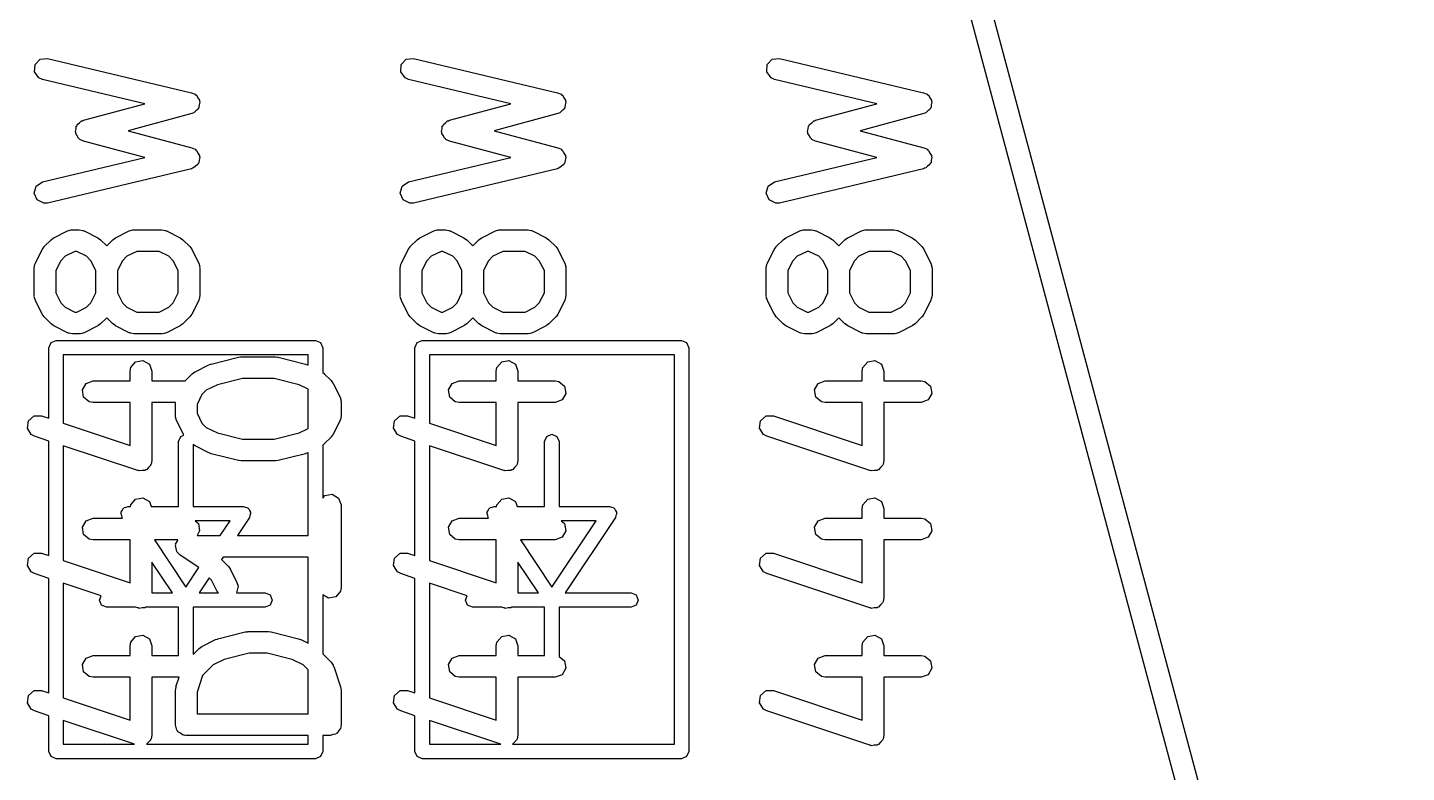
# Model space of a CAD drawing. Extents: x 43 to 269, y -130 to -26.
# Drawn here: x 163.75 to 173.32, y -75.33 to -70.17 of the extents above; entities that cross this region are included whole.
import ezdxf

# ---------------------------------------------------------------- set-up
doc = ezdxf.new("R2010")
doc.units = 0
doc.layers.add('BLACK', color=7, linetype='CONTINUOUS')

msp = doc.modelspace()

# ---------------------------------------------------------------- linework, layer by layer
at = {"layer": 'BLACK', "linetype": 'CONTINUOUS'}
for p, q in [((173.191, -80.9031), (169.308, -66.4142)), ((169.473, -66.4479), (173.316, -80.7919)), ((163.8, -70.4229), (163.835, -70.3856)), ((163.835, -70.3856), (163.886, -70.3797)), ((163.886, -70.3797), (164.886, -70.6178)), ((166.34, -70.4229), (166.375, -70.3856)), ((166.375, -70.3856), (166.426, -70.3797)), ((166.426, -70.3797), (167.426, -70.6178)), ((168.88, -70.4229), (168.915, -70.3856)), ((168.915, -70.3856), (168.966, -70.3797)), ((168.966, -70.3797), (169.966, -70.6178)), ((163.797, -70.4741), (163.8, -70.4229)), ((163.827, -70.5153), (163.797, -70.4741)), ((163.851, -70.5256), (163.827, -70.5153)), ((166.337, -70.4741), (166.34, -70.4229)), ((166.367, -70.5153), (166.337, -70.4741)), ((166.391, -70.5256), (166.367, -70.5153)), ((168.877, -70.4741), (168.88, -70.4229)), ((168.907, -70.5153), (168.877, -70.4741)), ((168.931, -70.5256), (168.907, -70.5153)), ((164.562, -70.6949), (163.851, -70.5256)), ((167.102, -70.6949), (166.391, -70.5256)), ((169.642, -70.6949), (168.931, -70.5256)), ((164.135, -70.8088), (164.562, -70.6949)), ((164.886, -70.6178), (164.91, -70.6281)), ((164.91, -70.6281), (164.915, -70.6345)), ((164.915, -70.6345), (164.922, -70.6378)), ((164.922, -70.6378), (164.929, -70.6545)), ((164.929, -70.6545), (164.94, -70.6693)), ((164.939, -70.7021), (164.937, -70.7205)), ((164.943, -70.6843), (164.939, -70.7021)), ((164.94, -70.6693), (164.94, -70.6772)), ((164.94, -70.6772), (164.943, -70.6843)), ((166.675, -70.8088), (167.102, -70.6949)), ((167.426, -70.6178), (167.45, -70.6281)), ((167.45, -70.6281), (167.455, -70.6345)), ((167.455, -70.6345), (167.462, -70.6378)), ((167.462, -70.6378), (167.469, -70.6545)), ((167.469, -70.6545), (167.48, -70.6693)), ((167.479, -70.7021), (167.477, -70.7205)), ((167.483, -70.6843), (167.479, -70.7021)), ((167.48, -70.6693), (167.48, -70.6772)), ((167.48, -70.6772), (167.483, -70.6843)), ((169.215, -70.8088), (169.642, -70.6949)), ((169.966, -70.6178), (169.99, -70.6281)), ((169.99, -70.6281), (169.995, -70.6345)), ((169.995, -70.6345), (170.002, -70.6378)), ((170.002, -70.6378), (170.009, -70.6545)), ((170.009, -70.6545), (170.02, -70.6693)), ((170.019, -70.7021), (170.017, -70.7205)), ((170.023, -70.6843), (170.019, -70.7021)), ((170.02, -70.6693), (170.02, -70.6772)), ((170.02, -70.6772), (170.023, -70.6843)), ((164.888, -70.7632), (164.445, -70.8812)), ((164.894, -70.7587), (164.888, -70.7632)), ((164.902, -70.7578), (164.894, -70.7587)), ((164.915, -70.7444), (164.902, -70.7578)), ((164.93, -70.7339), (164.915, -70.7444)), ((164.932, -70.7263), (164.93, -70.7339)), ((164.937, -70.7205), (164.932, -70.7263)), ((167.428, -70.7632), (166.985, -70.8812)), ((167.434, -70.7587), (167.428, -70.7632)), ((167.442, -70.7578), (167.434, -70.7587)), ((167.455, -70.7444), (167.442, -70.7578)), ((167.47, -70.7339), (167.455, -70.7444)), ((167.472, -70.7263), (167.47, -70.7339)), ((167.477, -70.7205), (167.472, -70.7263)), ((169.968, -70.7632), (169.525, -70.8812)), ((169.974, -70.7587), (169.968, -70.7632)), ((169.982, -70.7578), (169.974, -70.7587)), ((169.995, -70.7444), (169.982, -70.7578)), ((170.01, -70.7339), (169.995, -70.7444)), ((170.012, -70.7263), (170.01, -70.7339)), ((170.017, -70.7205), (170.012, -70.7263)), ((164.08, -70.8877), (164.085, -70.8689)), ((164.083, -70.8939), (164.08, -70.8877)), ((164.082, -70.9007), (164.083, -70.8939)), ((164.085, -70.8689), (164.086, -70.8496)), ((164.086, -70.8496), (164.091, -70.8448)), ((164.091, -70.8448), (164.093, -70.8381)), ((164.093, -70.8381), (164.109, -70.827)), ((164.109, -70.827), (164.123, -70.8133)), ((164.123, -70.8133), (164.129, -70.8127)), ((164.129, -70.8127), (164.135, -70.8088)), ((164.445, -70.8812), (164.888, -70.9992)), ((166.62, -70.8877), (166.625, -70.8689)), ((166.623, -70.8939), (166.62, -70.8877)), ((166.622, -70.9007), (166.623, -70.8939)), ((166.625, -70.8689), (166.626, -70.8496)), ((166.626, -70.8496), (166.631, -70.8448)), ((166.631, -70.8448), (166.633, -70.8381)), ((166.633, -70.8381), (166.649, -70.827)), ((166.649, -70.827), (166.663, -70.8133)), ((166.663, -70.8133), (166.669, -70.8127)), ((166.669, -70.8127), (166.675, -70.8088)), ((166.985, -70.8812), (167.428, -70.9992)), ((169.16, -70.8877), (169.165, -70.8689)), ((169.163, -70.8939), (169.16, -70.8877)), ((169.162, -70.9007), (169.163, -70.8939)), ((169.165, -70.8689), (169.166, -70.8496)), ((169.166, -70.8496), (169.171, -70.8448)), ((169.171, -70.8448), (169.173, -70.8381)), ((169.173, -70.8381), (169.189, -70.827)), ((169.189, -70.827), (169.203, -70.8133)), ((169.203, -70.8133), (169.209, -70.8127)), ((169.209, -70.8127), (169.215, -70.8088)), ((169.525, -70.8812), (169.968, -70.9992)), ((164.093, -70.9166), (164.082, -70.9007)), ((164.101, -70.9342), (164.093, -70.9166)), ((164.107, -70.9371), (164.101, -70.9342)), ((164.111, -70.9427), (164.107, -70.9371)), ((164.135, -70.9537), (164.111, -70.9427)), ((164.562, -71.0676), (164.135, -70.9537)), ((166.633, -70.9166), (166.622, -70.9007)), ((166.641, -70.9342), (166.633, -70.9166)), ((166.647, -70.9371), (166.641, -70.9342)), ((166.651, -70.9427), (166.647, -70.9371)), ((166.675, -70.9537), (166.651, -70.9427)), ((167.102, -71.0676), (166.675, -70.9537)), ((169.173, -70.9166), (169.162, -70.9007)), ((169.181, -70.9342), (169.173, -70.9166)), ((169.187, -70.9371), (169.181, -70.9342)), ((169.191, -70.9427), (169.187, -70.9371)), ((169.215, -70.9537), (169.191, -70.9427)), ((169.642, -71.0676), (169.215, -70.9537)), ((163.851, -71.2368), (164.562, -71.0676)), ((164.888, -70.9992), (164.912, -71.0102)), ((164.912, -71.0102), (164.916, -71.0167)), ((164.916, -71.0167), (164.923, -71.0202)), ((164.923, -71.0202), (164.93, -71.0371)), ((164.93, -71.0371), (164.941, -71.0522)), ((164.938, -71.0849), (164.937, -71.1033)), ((164.943, -71.0673), (164.938, -71.0849)), ((164.941, -71.0522), (164.94, -71.0601)), ((164.94, -71.0601), (164.943, -71.0673)), ((166.391, -71.2368), (167.102, -71.0676)), ((167.428, -70.9992), (167.452, -71.0102)), ((167.452, -71.0102), (167.456, -71.0167)), ((167.456, -71.0167), (167.463, -71.0202)), ((167.463, -71.0202), (167.47, -71.0371)), ((167.47, -71.0371), (167.481, -71.0522)), ((167.478, -71.0849), (167.477, -71.1033)), ((167.483, -71.0673), (167.478, -71.0849)), ((167.481, -71.0522), (167.48, -71.0601)), ((167.48, -71.0601), (167.483, -71.0673)), ((168.931, -71.2368), (169.642, -71.0676)), ((169.968, -70.9992), (169.992, -71.0102)), ((169.992, -71.0102), (169.996, -71.0167)), ((169.996, -71.0167), (170.003, -71.0202)), ((170.003, -71.0202), (170.01, -71.0371)), ((170.01, -71.0371), (170.021, -71.0522)), ((170.018, -71.0849), (170.017, -71.1033)), ((170.023, -71.0673), (170.018, -71.0849)), ((170.021, -71.0522), (170.02, -71.0601)), ((170.02, -71.0601), (170.023, -71.0673)), ((164.886, -71.1447), (163.886, -71.3828)), ((164.893, -71.1403), (164.886, -71.1447)), ((164.9, -71.1396), (164.893, -71.1403)), ((164.913, -71.1266), (164.9, -71.1396)), ((164.929, -71.1164), (164.913, -71.1266)), ((164.931, -71.1089), (164.929, -71.1164)), ((164.937, -71.1033), (164.931, -71.1089)), ((167.426, -71.1447), (166.426, -71.3828)), ((167.433, -71.1403), (167.426, -71.1447)), ((167.44, -71.1396), (167.433, -71.1403)), ((167.453, -71.1266), (167.44, -71.1396)), ((167.469, -71.1164), (167.453, -71.1266)), ((167.471, -71.1089), (167.469, -71.1164)), ((167.477, -71.1033), (167.471, -71.1089)), ((169.966, -71.1447), (168.966, -71.3828)), ((169.973, -71.1403), (169.966, -71.1447)), ((169.98, -71.1396), (169.973, -71.1403)), ((169.993, -71.1266), (169.98, -71.1396)), ((170.009, -71.1164), (169.993, -71.1266)), ((170.011, -71.1089), (170.009, -71.1164)), ((170.017, -71.1033), (170.011, -71.1089)), ((163.794, -71.3142), (163.808, -71.2651)), ((163.808, -71.2651), (163.851, -71.2368)), ((166.334, -71.3142), (166.348, -71.2651)), ((166.348, -71.2651), (166.391, -71.2368)), ((168.874, -71.3142), (168.888, -71.2651)), ((168.888, -71.2651), (168.931, -71.2368)), ((163.814, -71.3613), (163.794, -71.3142)), ((163.86, -71.3843), (163.814, -71.3613)), ((166.354, -71.3613), (166.334, -71.3142)), ((166.4, -71.3843), (166.354, -71.3613)), ((168.894, -71.3613), (168.874, -71.3142)), ((168.94, -71.3843), (168.894, -71.3613)), ((163.886, -71.3828), (163.86, -71.3843)), ((166.426, -71.3828), (166.4, -71.3843)), ((168.966, -71.3828), (168.94, -71.3843)), ((164.026, -71.5761), (164.051, -71.5686)), ((164.051, -71.5686), (164.055, -71.5697)), ((164.055, -71.5697), (164.059, -71.5681)), ((164.059, -71.5681), (164.107, -71.5681)), ((164.107, -71.5681), (164.132, -71.5727)), ((164.454, -71.5761), (164.479, -71.5686)), ((164.479, -71.5686), (164.483, -71.5697)), ((164.483, -71.5697), (164.488, -71.5681)), ((164.488, -71.5681), (164.678, -71.5681)), ((164.678, -71.5681), (164.704, -71.5727)), ((166.566, -71.5761), (166.591, -71.5686)), ((166.591, -71.5686), (166.595, -71.5697)), ((166.595, -71.5697), (166.599, -71.5681)), ((166.599, -71.5681), (166.647, -71.5681)), ((166.647, -71.5681), (166.672, -71.5727)), ((166.994, -71.5761), (167.019, -71.5686)), ((167.019, -71.5686), (167.023, -71.5697)), ((167.023, -71.5697), (167.028, -71.5681)), ((167.028, -71.5681), (167.218, -71.5681)), ((167.218, -71.5681), (167.244, -71.5727)), ((169.106, -71.5761), (169.131, -71.5686)), ((169.131, -71.5686), (169.135, -71.5697)), ((169.135, -71.5697), (169.139, -71.5681)), ((169.139, -71.5681), (169.187, -71.5681)), ((169.187, -71.5681), (169.212, -71.5727)), ((169.534, -71.5761), (169.559, -71.5686)), ((169.559, -71.5686), (169.563, -71.5697)), ((169.563, -71.5697), (169.568, -71.5681)), ((169.568, -71.5681), (169.758, -71.5681)), ((169.758, -71.5681), (169.784, -71.5727)), ((163.863, -71.6853), (163.911, -71.6377)), ((163.911, -71.6377), (163.929, -71.6249)), ((163.929, -71.6249), (163.93, -71.6237)), ((163.93, -71.6237), (164.026, -71.5761)), ((164.132, -71.5727), (164.136, -71.5755)), ((164.136, -71.5755), (164.14, -71.5761)), ((164.14, -71.5761), (164.235, -71.6237)), ((164.235, -71.6237), (164.254, -71.637)), ((164.254, -71.637), (164.255, -71.6377)), ((164.255, -71.6377), (164.297, -71.6799)), ((164.297, -71.6799), (164.339, -71.6377)), ((164.339, -71.6377), (164.358, -71.6249)), ((164.358, -71.6249), (164.359, -71.6237)), ((164.359, -71.6237), (164.454, -71.5761)), ((164.704, -71.5727), (164.707, -71.5755)), ((164.707, -71.5755), (164.712, -71.5761)), ((164.712, -71.5761), (164.807, -71.6237)), ((164.807, -71.6237), (164.825, -71.637)), ((164.825, -71.637), (164.826, -71.6377)), ((164.826, -71.6377), (164.874, -71.6853)), ((166.403, -71.6853), (166.451, -71.6377)), ((166.451, -71.6377), (166.469, -71.6249)), ((166.469, -71.6249), (166.47, -71.6237)), ((166.47, -71.6237), (166.566, -71.5761)), ((166.672, -71.5727), (166.676, -71.5755)), ((166.676, -71.5755), (166.68, -71.5761)), ((166.68, -71.5761), (166.775, -71.6237)), ((166.775, -71.6237), (166.794, -71.637)), ((166.794, -71.637), (166.795, -71.6377)), ((166.795, -71.6377), (166.837, -71.6799)), ((166.837, -71.6799), (166.879, -71.6377)), ((166.879, -71.6377), (166.898, -71.6249)), ((166.898, -71.6249), (166.899, -71.6237)), ((166.899, -71.6237), (166.994, -71.5761)), ((167.244, -71.5727), (167.247, -71.5755)), ((167.247, -71.5755), (167.252, -71.5761)), ((167.252, -71.5761), (167.347, -71.6237)), ((167.347, -71.6237), (167.365, -71.637)), ((167.365, -71.637), (167.366, -71.6377)), ((167.366, -71.6377), (167.414, -71.6853)), ((168.943, -71.6853), (168.991, -71.6377)), ((168.991, -71.6377), (169.009, -71.6249)), ((169.009, -71.6249), (169.01, -71.6237)), ((169.01, -71.6237), (169.106, -71.5761)), ((169.212, -71.5727), (169.216, -71.5755)), ((169.216, -71.5755), (169.22, -71.5761)), ((169.22, -71.5761), (169.315, -71.6237)), ((169.315, -71.6237), (169.334, -71.637)), ((169.334, -71.637), (169.335, -71.6377)), ((169.335, -71.6377), (169.377, -71.6799)), ((169.377, -71.6799), (169.419, -71.6377)), ((169.419, -71.6377), (169.438, -71.6249)), ((169.438, -71.6249), (169.439, -71.6237)), ((169.439, -71.6237), (169.534, -71.5761)), ((169.784, -71.5727), (169.787, -71.5755)), ((169.787, -71.5755), (169.792, -71.5761)), ((169.792, -71.5761), (169.887, -71.6237)), ((169.887, -71.6237), (169.905, -71.637)), ((169.905, -71.637), (169.906, -71.6377)), ((169.906, -71.6377), (169.954, -71.6853)), ((163.802, -71.8001), (163.849, -71.7048)), ((163.849, -71.7048), (163.863, -71.6868)), ((163.863, -71.6868), (163.863, -71.6853)), ((164.008, -71.7524), (163.978, -71.7828)), ((164.077, -71.7181), (164.008, -71.7524)), ((164.089, -71.7181), (164.077, -71.7181)), ((164.158, -71.7524), (164.089, -71.7181)), ((164.188, -71.7828), (164.158, -71.7524)), ((164.437, -71.7524), (164.406, -71.7828)), ((164.505, -71.7181), (164.437, -71.7524)), ((164.66, -71.7181), (164.505, -71.7181)), ((164.729, -71.7524), (164.66, -71.7181)), ((164.759, -71.7828), (164.729, -71.7524)), ((164.874, -71.6853), (164.887, -71.7037)), ((164.887, -71.7037), (164.888, -71.7048)), ((164.888, -71.7048), (164.936, -71.8001)), ((166.342, -71.8001), (166.389, -71.7048)), ((166.389, -71.7048), (166.403, -71.6868)), ((166.403, -71.6868), (166.403, -71.6853)), ((166.548, -71.7524), (166.518, -71.7828)), ((166.617, -71.7181), (166.548, -71.7524)), ((166.629, -71.7181), (166.617, -71.7181)), ((166.698, -71.7524), (166.629, -71.7181)), ((166.728, -71.7828), (166.698, -71.7524)), ((166.977, -71.7524), (166.946, -71.7828)), ((167.045, -71.7181), (166.977, -71.7524)), ((167.2, -71.7181), (167.045, -71.7181)), ((167.269, -71.7524), (167.2, -71.7181)), ((167.299, -71.7828), (167.269, -71.7524)), ((167.414, -71.6853), (167.427, -71.7037)), ((167.427, -71.7037), (167.428, -71.7048)), ((167.428, -71.7048), (167.476, -71.8001)), ((168.882, -71.8001), (168.929, -71.7048)), ((168.929, -71.7048), (168.943, -71.6868)), ((168.943, -71.6868), (168.943, -71.6853)), ((169.088, -71.7524), (169.058, -71.7828)), ((169.157, -71.7181), (169.088, -71.7524)), ((169.169, -71.7181), (169.157, -71.7181)), ((169.238, -71.7524), (169.169, -71.7181)), ((169.268, -71.7828), (169.238, -71.7524)), ((169.517, -71.7524), (169.486, -71.7828)), ((169.585, -71.7181), (169.517, -71.7524)), ((169.74, -71.7181), (169.585, -71.7181)), ((169.809, -71.7524), (169.74, -71.7181)), ((169.839, -71.7828), (169.809, -71.7524)), ((169.954, -71.6853), (169.967, -71.7037)), ((169.967, -71.7037), (169.968, -71.7048)), ((169.968, -71.7048), (170.016, -71.8001)), ((163.794, -71.8336), (163.798, -71.808)), ((163.794, -72.0241), (163.794, -71.8336)), ((163.798, -71.808), (163.801, -71.8045)), ((163.801, -71.8045), (163.802, -71.8001)), ((163.978, -71.7828), (163.944, -71.8513)), ((163.944, -71.8513), (163.944, -72.0064)), ((164.222, -71.8513), (164.188, -71.7828)), ((164.222, -72.0064), (164.222, -71.8513)), ((164.406, -71.7828), (164.372, -71.8513)), ((164.372, -71.8513), (164.372, -72.0064)), ((164.794, -71.8513), (164.759, -71.7828)), ((164.794, -72.0064), (164.794, -71.8513)), ((164.936, -71.8001), (164.943, -71.825)), ((164.943, -71.825), (164.942, -71.8294)), ((164.942, -71.8294), (164.944, -71.8336)), ((164.944, -71.8336), (164.944, -72.0241)), ((166.334, -71.8336), (166.338, -71.808)), ((166.334, -72.0241), (166.334, -71.8336)), ((166.338, -71.808), (166.341, -71.8045)), ((166.341, -71.8045), (166.342, -71.8001)), ((166.518, -71.7828), (166.484, -71.8513)), ((166.484, -71.8513), (166.484, -72.0064)), ((166.762, -71.8513), (166.728, -71.7828)), ((166.762, -72.0064), (166.762, -71.8513)), ((166.946, -71.7828), (166.912, -71.8513)), ((166.912, -71.8513), (166.912, -72.0064)), ((167.334, -71.8513), (167.299, -71.7828)), ((167.334, -72.0064), (167.334, -71.8513)), ((167.476, -71.8001), (167.483, -71.825)), ((167.483, -71.825), (167.482, -71.8294)), ((167.482, -71.8294), (167.484, -71.8336)), ((167.484, -71.8336), (167.484, -72.0241)), ((168.874, -71.8336), (168.878, -71.808)), ((168.874, -72.0241), (168.874, -71.8336)), ((168.878, -71.808), (168.881, -71.8045)), ((168.881, -71.8045), (168.882, -71.8001)), ((169.058, -71.7828), (169.024, -71.8513)), ((169.024, -71.8513), (169.024, -72.0064)), ((169.302, -71.8513), (169.268, -71.7828)), ((169.302, -72.0064), (169.302, -71.8513)), ((169.486, -71.7828), (169.452, -71.8513)), ((169.452, -71.8513), (169.452, -72.0064)), ((169.874, -71.8513), (169.839, -71.7828)), ((169.874, -72.0064), (169.874, -71.8513)), ((170.016, -71.8001), (170.023, -71.825)), ((170.023, -71.825), (170.022, -71.8294)), ((170.022, -71.8294), (170.024, -71.8336)), ((170.024, -71.8336), (170.024, -72.0241)), ((163.795, -72.0283), (163.794, -72.0241)), ((163.794, -72.0327), (163.795, -72.0283)), ((163.802, -72.0576), (163.794, -72.0327)), ((163.944, -72.0064), (163.978, -72.0749)), ((164.188, -72.0749), (164.222, -72.0064)), ((164.372, -72.0064), (164.406, -72.0749)), ((164.759, -72.0749), (164.794, -72.0064)), ((164.944, -72.0241), (164.939, -72.0497)), ((166.335, -72.0283), (166.334, -72.0241)), ((166.334, -72.0327), (166.335, -72.0283)), ((166.342, -72.0576), (166.334, -72.0327)), ((166.484, -72.0064), (166.518, -72.0749)), ((166.728, -72.0749), (166.762, -72.0064)), ((166.912, -72.0064), (166.946, -72.0749)), ((167.299, -72.0749), (167.334, -72.0064)), ((167.484, -72.0241), (167.479, -72.0497)), ((168.875, -72.0283), (168.874, -72.0241)), ((168.874, -72.0327), (168.875, -72.0283)), ((168.882, -72.0576), (168.874, -72.0327)), ((169.024, -72.0064), (169.058, -72.0749)), ((169.268, -72.0749), (169.302, -72.0064)), ((169.452, -72.0064), (169.486, -72.0749)), ((169.839, -72.0749), (169.874, -72.0064)), ((170.024, -72.0241), (170.019, -72.0497)), ((163.849, -72.1529), (163.802, -72.0576)), ((163.978, -72.0749), (164.008, -72.1053)), ((164.008, -72.1053), (164.077, -72.1396)), ((164.077, -72.1396), (164.089, -72.1396)), ((164.089, -72.1396), (164.158, -72.1053)), ((164.158, -72.1053), (164.188, -72.0749)), ((164.406, -72.0749), (164.437, -72.1053)), ((164.437, -72.1053), (164.505, -72.1396)), ((164.505, -72.1396), (164.66, -72.1396)), ((164.66, -72.1396), (164.729, -72.1053)), ((164.729, -72.1053), (164.759, -72.0749)), ((164.936, -72.0576), (164.888, -72.1529)), ((164.939, -72.0497), (164.936, -72.0532)), ((164.936, -72.0532), (164.936, -72.0576)), ((166.389, -72.1529), (166.342, -72.0576)), ((166.518, -72.0749), (166.548, -72.1053)), ((166.548, -72.1053), (166.617, -72.1396)), ((166.617, -72.1396), (166.629, -72.1396)), ((166.629, -72.1396), (166.698, -72.1053)), ((166.698, -72.1053), (166.728, -72.0749)), ((166.946, -72.0749), (166.977, -72.1053)), ((166.977, -72.1053), (167.045, -72.1396)), ((167.045, -72.1396), (167.2, -72.1396)), ((167.2, -72.1396), (167.269, -72.1053)), ((167.269, -72.1053), (167.299, -72.0749)), ((167.476, -72.0576), (167.428, -72.1529)), ((167.479, -72.0497), (167.476, -72.0532)), ((167.476, -72.0532), (167.476, -72.0576)), ((168.929, -72.1529), (168.882, -72.0576)), ((169.058, -72.0749), (169.088, -72.1053)), ((169.088, -72.1053), (169.157, -72.1396)), ((169.157, -72.1396), (169.169, -72.1396)), ((169.169, -72.1396), (169.238, -72.1053)), ((169.238, -72.1053), (169.268, -72.0749)), ((169.486, -72.0749), (169.517, -72.1053)), ((169.517, -72.1053), (169.585, -72.1396)), ((169.585, -72.1396), (169.74, -72.1396)), ((169.74, -72.1396), (169.809, -72.1053)), ((169.809, -72.1053), (169.839, -72.0749)), ((170.016, -72.0576), (169.968, -72.1529)), ((170.019, -72.0497), (170.016, -72.0532)), ((170.016, -72.0532), (170.016, -72.0576)), ((163.85, -72.154), (163.849, -72.1529)), ((163.863, -72.1724), (163.85, -72.154)), ((163.911, -72.22), (163.863, -72.1724)), ((163.912, -72.2207), (163.911, -72.22)), ((163.93, -72.234), (163.912, -72.2207)), ((164.026, -72.2817), (163.93, -72.234)), ((164.235, -72.234), (164.14, -72.2817)), ((164.237, -72.2328), (164.235, -72.234)), ((164.255, -72.22), (164.237, -72.2328)), ((164.297, -72.1778), (164.255, -72.22)), ((164.339, -72.22), (164.297, -72.1778)), ((164.341, -72.2207), (164.339, -72.22)), ((164.359, -72.234), (164.341, -72.2207)), ((164.454, -72.2817), (164.359, -72.234)), ((164.807, -72.234), (164.712, -72.2817)), ((164.808, -72.2328), (164.807, -72.234)), ((164.826, -72.22), (164.808, -72.2328)), ((164.874, -72.1724), (164.826, -72.22)), ((164.875, -72.1709), (164.874, -72.1724)), ((164.888, -72.1529), (164.875, -72.1709)), ((166.39, -72.154), (166.389, -72.1529)), ((166.403, -72.1724), (166.39, -72.154)), ((166.451, -72.22), (166.403, -72.1724)), ((166.452, -72.2207), (166.451, -72.22)), ((166.47, -72.234), (166.452, -72.2207)), ((166.566, -72.2817), (166.47, -72.234)), ((166.775, -72.234), (166.68, -72.2817)), ((166.777, -72.2328), (166.775, -72.234)), ((166.795, -72.22), (166.777, -72.2328)), ((166.837, -72.1778), (166.795, -72.22)), ((166.879, -72.22), (166.837, -72.1778)), ((166.881, -72.2207), (166.879, -72.22)), ((166.899, -72.234), (166.881, -72.2207)), ((166.994, -72.2817), (166.899, -72.234)), ((167.347, -72.234), (167.252, -72.2817)), ((167.348, -72.2328), (167.347, -72.234)), ((167.366, -72.22), (167.348, -72.2328)), ((167.414, -72.1724), (167.366, -72.22)), ((167.415, -72.1709), (167.414, -72.1724)), ((167.428, -72.1529), (167.415, -72.1709)), ((168.93, -72.154), (168.929, -72.1529)), ((168.943, -72.1724), (168.93, -72.154)), ((168.991, -72.22), (168.943, -72.1724)), ((168.992, -72.2207), (168.991, -72.22)), ((169.01, -72.234), (168.992, -72.2207)), ((169.106, -72.2817), (169.01, -72.234)), ((169.315, -72.234), (169.22, -72.2817)), ((169.317, -72.2328), (169.315, -72.234)), ((169.335, -72.22), (169.317, -72.2328)), ((169.377, -72.1778), (169.335, -72.22)), ((169.419, -72.22), (169.377, -72.1778)), ((169.421, -72.2207), (169.419, -72.22)), ((169.439, -72.234), (169.421, -72.2207)), ((169.534, -72.2817), (169.439, -72.234)), ((169.887, -72.234), (169.792, -72.2817)), ((169.888, -72.2328), (169.887, -72.234)), ((169.906, -72.22), (169.888, -72.2328)), ((169.954, -72.1724), (169.906, -72.22)), ((169.955, -72.1709), (169.954, -72.1724)), ((169.968, -72.1529), (169.955, -72.1709)), ((164.03, -72.2822), (164.026, -72.2817)), ((164.033, -72.285), (164.03, -72.2822)), ((164.059, -72.2896), (164.033, -72.285)), ((164.107, -72.2896), (164.059, -72.2896)), ((164.111, -72.288), (164.107, -72.2896)), ((164.115, -72.2891), (164.111, -72.288)), ((164.14, -72.2817), (164.115, -72.2891)), ((164.459, -72.2822), (164.454, -72.2817)), ((164.462, -72.285), (164.459, -72.2822)), ((164.488, -72.2896), (164.462, -72.285)), ((164.678, -72.2896), (164.488, -72.2896)), ((164.682, -72.288), (164.678, -72.2896)), ((164.687, -72.2891), (164.682, -72.288)), ((164.712, -72.2817), (164.687, -72.2891)), ((166.57, -72.2822), (166.566, -72.2817)), ((166.573, -72.285), (166.57, -72.2822)), ((166.599, -72.2896), (166.573, -72.285)), ((166.647, -72.2896), (166.599, -72.2896)), ((166.651, -72.288), (166.647, -72.2896)), ((166.655, -72.2891), (166.651, -72.288)), ((166.68, -72.2817), (166.655, -72.2891)), ((166.999, -72.2822), (166.994, -72.2817)), ((167.002, -72.285), (166.999, -72.2822)), ((167.028, -72.2896), (167.002, -72.285)), ((167.218, -72.2896), (167.028, -72.2896)), ((167.222, -72.288), (167.218, -72.2896)), ((167.227, -72.2891), (167.222, -72.288)), ((167.252, -72.2817), (167.227, -72.2891)), ((169.11, -72.2822), (169.106, -72.2817)), ((169.113, -72.285), (169.11, -72.2822)), ((169.139, -72.2896), (169.113, -72.285)), ((169.187, -72.2896), (169.139, -72.2896)), ((169.191, -72.288), (169.187, -72.2896)), ((169.195, -72.2891), (169.191, -72.288)), ((169.22, -72.2817), (169.195, -72.2891)), ((169.539, -72.2822), (169.534, -72.2817)), ((169.542, -72.285), (169.539, -72.2822)), ((169.568, -72.2896), (169.542, -72.285)), ((169.758, -72.2896), (169.568, -72.2896)), ((169.762, -72.288), (169.758, -72.2896)), ((169.767, -72.2891), (169.762, -72.288)), ((169.792, -72.2817), (169.767, -72.2891)), ((163.896, -72.386), (163.911, -72.3506)), ((163.896, -72.8748), (163.896, -72.386)), ((163.911, -72.3506), (163.946, -72.336)), ((163.946, -72.336), (165.746, -72.336)), ((165.746, -72.336), (165.781, -72.3506)), ((165.781, -72.3506), (165.796, -72.386)), ((165.796, -72.386), (165.796, -72.559)), ((166.436, -72.386), (166.451, -72.3506)), ((166.436, -72.8748), (166.436, -72.386)), ((166.451, -72.3506), (166.486, -72.336)), ((166.486, -72.336), (168.286, -72.336)), ((168.286, -72.336), (168.321, -72.3506)), ((168.321, -72.3506), (168.336, -72.386)), ((168.336, -72.386), (168.336, -75.186)), ((163.996, -72.436), (163.996, -72.9081)), ((165.696, -72.436), (163.996, -72.436)), ((164.46, -72.5479), (164.465, -72.5223)), ((164.465, -72.5223), (164.498, -72.483)), ((164.498, -72.483), (164.548, -72.474)), ((164.548, -72.474), (164.593, -72.4997)), ((164.593, -72.4997), (164.61, -72.5479)), ((164.91, -72.5523), (165.006, -72.5046)), ((165.006, -72.5046), (165.018, -72.5009)), ((165.018, -72.5009), (165.021, -72.499)), ((165.021, -72.499), (165.211, -72.4513)), ((165.211, -72.4513), (165.226, -72.4503)), ((165.226, -72.4503), (165.23, -72.4491)), ((165.23, -72.4491), (165.468, -72.4491)), ((165.468, -72.4491), (165.482, -72.4517)), ((165.482, -72.4517), (165.486, -72.4513)), ((165.486, -72.4513), (165.676, -72.499)), ((165.676, -72.499), (165.688, -72.5042)), ((165.688, -72.5042), (165.692, -72.5046)), ((165.692, -72.5046), (165.696, -72.5068)), ((165.696, -72.5068), (165.696, -72.436)), ((166.536, -72.436), (166.536, -72.9081)), ((168.236, -72.436), (166.536, -72.436)), ((167, -72.5479), (167.005, -72.5223)), ((167.005, -72.5223), (167.038, -72.483)), ((167.038, -72.483), (167.088, -72.474)), ((167.088, -72.474), (167.133, -72.4997)), ((167.133, -72.4997), (167.15, -72.5479)), ((168.236, -75.136), (168.236, -72.436)), ((169.54, -72.5479), (169.545, -72.5223)), ((169.545, -72.5223), (169.578, -72.483)), ((169.578, -72.483), (169.628, -72.474)), ((169.628, -72.474), (169.673, -72.4997)), ((169.673, -72.4997), (169.69, -72.5479)), ((164.154, -72.6333), (164.202, -72.6158)), ((164.202, -72.6158), (164.46, -72.6158)), ((164.46, -72.6158), (164.46, -72.5479)), ((164.61, -72.5479), (164.61, -72.6158)), ((164.61, -72.6158), (164.842, -72.6158)), ((164.842, -72.6158), (164.843, -72.6154)), ((164.843, -72.6139), (164.891, -72.5663)), ((164.843, -72.6154), (164.843, -72.6139)), ((164.891, -72.5663), (164.909, -72.5534)), ((164.909, -72.5534), (164.91, -72.5523)), ((165.239, -72.5991), (165.065, -72.6425)), ((165.458, -72.5991), (165.239, -72.5991)), ((165.632, -72.6425), (165.458, -72.5991)), ((165.796, -72.559), (165.805, -72.5656)), ((165.805, -72.5656), (165.806, -72.5663)), ((165.806, -72.5663), (165.854, -72.6139)), ((165.854, -72.6139), (165.867, -72.6323)), ((166.694, -72.6333), (166.742, -72.6158)), ((166.742, -72.6158), (167, -72.6158)), ((167, -72.6158), (167, -72.5479)), ((167.15, -72.5479), (167.15, -72.6158)), ((167.15, -72.6158), (167.409, -72.6158)), ((167.409, -72.6158), (167.434, -72.6203)), ((167.434, -72.6203), (167.474, -72.6533)), ((169.234, -72.6333), (169.282, -72.6158)), ((169.282, -72.6158), (169.54, -72.6158)), ((169.54, -72.6158), (169.54, -72.5479)), ((169.69, -72.5479), (169.69, -72.6158)), ((169.69, -72.6158), (169.949, -72.6158)), ((169.949, -72.6158), (169.974, -72.6203)), ((169.974, -72.6203), (170.014, -72.6533)), ((164.128, -72.6777), (164.154, -72.6333)), ((164.137, -72.7283), (164.128, -72.6777)), ((164.958, -72.7114), (164.924, -72.7799)), ((164.988, -72.681), (164.958, -72.7114)), ((165.065, -72.6425), (164.988, -72.681)), ((165.696, -72.6745), (165.632, -72.6425)), ((165.696, -72.9451), (165.696, -72.6745)), ((165.867, -72.6323), (165.868, -72.6334)), ((165.868, -72.6334), (165.916, -72.7286)), ((166.668, -72.6777), (166.694, -72.6333)), ((166.677, -72.7283), (166.668, -72.6777)), ((167.482, -72.7038), (167.457, -72.7482)), ((167.474, -72.6533), (167.482, -72.7038)), ((169.208, -72.6777), (169.234, -72.6333)), ((169.217, -72.7283), (169.208, -72.6777)), ((170.022, -72.7038), (169.997, -72.7482)), ((170.014, -72.6533), (170.022, -72.7038)), ((164.176, -72.7612), (164.137, -72.7283)), ((164.202, -72.7658), (164.176, -72.7612)), ((164.46, -72.7658), (164.202, -72.7658)), ((164.46, -73.0629), (164.46, -72.7658)), ((164.61, -72.7658), (164.61, -73.167)), ((164.774, -72.7658), (164.61, -72.7658)), ((164.774, -72.8574), (164.774, -72.7658)), ((164.924, -72.7799), (164.924, -72.8397)), ((165.916, -72.7286), (165.923, -72.7536)), ((165.923, -72.7536), (165.922, -72.758)), ((165.922, -72.758), (165.924, -72.7622)), ((165.924, -72.7622), (165.924, -72.8574)), ((166.716, -72.7612), (166.677, -72.7283)), ((166.742, -72.7658), (166.716, -72.7612)), ((167, -72.7658), (166.742, -72.7658)), ((167, -73.0629), (167, -72.7658)), ((167.409, -72.7658), (167.15, -72.7658)), ((167.15, -72.7658), (167.15, -73.167)), ((167.457, -72.7482), (167.409, -72.7658)), ((169.256, -72.7612), (169.217, -72.7283)), ((169.282, -72.7658), (169.256, -72.7612)), ((169.54, -72.7658), (169.282, -72.7658)), ((169.54, -73.0629), (169.54, -72.7658)), ((169.949, -72.7658), (169.69, -72.7658)), ((169.69, -72.7658), (169.69, -73.167)), ((169.997, -72.7482), (169.949, -72.7658)), ((163.748, -72.9439), (163.755, -72.8931)), ((163.755, -72.8931), (163.793, -72.8591)), ((163.793, -72.8591), (163.845, -72.8577)), ((163.845, -72.8577), (163.896, -72.8748)), ((163.996, -72.9081), (164.46, -73.0629)), ((164.775, -72.8616), (164.774, -72.8574)), ((164.774, -72.866), (164.775, -72.8616)), ((164.782, -72.891), (164.774, -72.866)), ((164.829, -72.9862), (164.782, -72.891)), ((164.924, -72.8397), (164.958, -72.9082)), ((165.916, -72.891), (165.868, -72.9862)), ((165.919, -72.8831), (165.916, -72.8865)), ((165.916, -72.8865), (165.916, -72.891)), ((165.924, -72.8574), (165.919, -72.8831)), ((166.288, -72.9439), (166.295, -72.8931)), ((166.295, -72.8931), (166.333, -72.8591)), ((166.333, -72.8591), (166.385, -72.8577)), ((166.385, -72.8577), (166.436, -72.8748)), ((166.536, -72.9081), (167, -73.0629)), ((168.828, -72.9439), (168.835, -72.8931)), ((168.835, -72.8931), (168.873, -72.8591)), ((168.873, -72.8591), (168.925, -72.8577)), ((168.925, -72.8577), (169.54, -73.0629)), ((163.774, -72.9876), (163.748, -72.9439)), ((163.797, -73), (163.774, -72.9876)), ((163.896, -73.0329), (163.797, -73)), ((164.796, -73.036), (164.811, -73.0006)), ((164.811, -73.0006), (164.833, -72.9913)), ((164.83, -72.9873), (164.829, -72.9862)), ((164.833, -72.9913), (164.83, -72.9873)), ((164.958, -72.9082), (164.988, -72.9386)), ((164.988, -72.9386), (165.065, -72.9771)), ((165.065, -72.9771), (165.239, -73.0205)), ((165.458, -73.0205), (165.632, -72.9771)), ((165.632, -72.9771), (165.696, -72.9451)), ((165.868, -72.9862), (165.855, -73.0042)), ((166.314, -72.9876), (166.288, -72.9439)), ((166.337, -73), (166.314, -72.9876)), ((166.436, -73.0329), (166.337, -73)), ((167.336, -73.036), (167.351, -73.0006)), ((167.351, -73.0006), (167.386, -72.986)), ((167.386, -72.986), (167.421, -73.0006)), ((167.421, -73.0006), (167.436, -73.036)), ((168.854, -72.9876), (168.828, -72.9439)), ((168.877, -73), (168.854, -72.9876)), ((169.592, -73.2381), (168.877, -73)), ((163.896, -73.8272), (163.896, -73.0329)), ((164.512, -73.2381), (163.996, -73.0662)), ((163.996, -73.0662), (163.996, -73.8605)), ((164.796, -73.486), (164.796, -73.036)), ((164.91, -73.0674), (164.896, -73.0567)), ((164.896, -73.0567), (164.896, -73.486)), ((165.006, -73.115), (164.91, -73.0674)), ((165.239, -73.0205), (165.458, -73.0205)), ((165.806, -73.0533), (165.796, -73.0606)), ((165.796, -73.0606), (165.796, -73.4295)), ((165.854, -73.0057), (165.806, -73.0533)), ((165.855, -73.0042), (165.854, -73.0057)), ((166.436, -73.8272), (166.436, -73.0329)), ((167.052, -73.2381), (166.536, -73.0662)), ((166.536, -73.0662), (166.536, -73.8605)), ((167.336, -73.486), (167.336, -73.036)), ((167.436, -73.036), (167.436, -73.486)), ((164.606, -73.1926), (164.602, -73.197)), ((164.61, -73.167), (164.606, -73.1926)), ((165.009, -73.1154), (165.006, -73.115)), ((165.021, -73.1207), (165.009, -73.1154)), ((165.211, -73.1683), (165.021, -73.1207)), ((165.215, -73.1679), (165.211, -73.1683)), ((165.23, -73.1705), (165.215, -73.1679)), ((165.468, -73.1705), (165.23, -73.1705)), ((165.471, -73.1693), (165.468, -73.1705)), ((165.486, -73.1683), (165.471, -73.1693)), ((165.676, -73.1207), (165.486, -73.1683)), ((165.679, -73.1187), (165.676, -73.1207)), ((165.692, -73.115), (165.679, -73.1187)), ((165.696, -73.1128), (165.692, -73.115)), ((165.696, -73.6872), (165.696, -73.1128)), ((167.146, -73.1926), (167.142, -73.197)), ((167.15, -73.167), (167.146, -73.1926)), ((169.686, -73.1926), (169.682, -73.197)), ((169.69, -73.167), (169.686, -73.1926)), ((164.517, -73.2379), (164.512, -73.2381)), ((164.522, -73.2408), (164.517, -73.2379)), ((164.542, -73.2373), (164.522, -73.2408)), ((164.563, -73.2367), (164.542, -73.2373)), ((164.567, -73.2329), (164.563, -73.2367)), ((164.573, -73.2319), (164.567, -73.2329)), ((164.586, -73.2162), (164.573, -73.2319)), ((164.601, -73.2027), (164.586, -73.2162)), ((164.602, -73.197), (164.601, -73.2027)), ((167.057, -73.2379), (167.052, -73.2381)), ((167.062, -73.2408), (167.057, -73.2379)), ((167.082, -73.2373), (167.062, -73.2408)), ((167.103, -73.2367), (167.082, -73.2373)), ((167.107, -73.2329), (167.103, -73.2367)), ((167.113, -73.2319), (167.107, -73.2329)), ((167.126, -73.2162), (167.113, -73.2319)), ((167.141, -73.2027), (167.126, -73.2162)), ((167.142, -73.197), (167.141, -73.2027)), ((169.597, -73.2379), (169.592, -73.2381)), ((169.602, -73.2408), (169.597, -73.2379)), ((169.622, -73.2373), (169.602, -73.2408)), ((169.643, -73.2367), (169.622, -73.2373)), ((169.647, -73.2329), (169.643, -73.2367)), ((169.653, -73.2319), (169.647, -73.2329)), ((169.666, -73.2162), (169.653, -73.2319)), ((169.681, -73.2027), (169.666, -73.2162)), ((169.682, -73.197), (169.681, -73.2027)), ((164.463, -73.486), (164.465, -73.4746)), ((164.465, -73.4746), (164.498, -73.4353)), ((164.498, -73.4353), (164.548, -73.4264)), ((164.548, -73.4264), (164.593, -73.4521)), ((164.593, -73.4521), (164.605, -73.486)), ((165.796, -73.4295), (165.811, -73.4115)), ((165.811, -73.4115), (165.862, -73.4026)), ((165.862, -73.4026), (165.906, -73.4283)), ((165.906, -73.4283), (165.924, -73.4765)), ((165.924, -73.4765), (165.924, -74.0479)), ((167.003, -73.486), (167.005, -73.4746)), ((167.005, -73.4746), (167.038, -73.4353)), ((167.038, -73.4353), (167.088, -73.4264)), ((167.088, -73.4264), (167.133, -73.4521)), ((167.133, -73.4521), (167.145, -73.486)), ((169.54, -73.5003), (169.545, -73.4746)), ((169.545, -73.4746), (169.578, -73.4353)), ((169.578, -73.4353), (169.628, -73.4264)), ((169.628, -73.4264), (169.673, -73.4521)), ((169.673, -73.4521), (169.69, -73.5003)), ((164.154, -73.5857), (164.202, -73.5681)), ((164.202, -73.5681), (164.407, -73.5681)), ((164.396, -73.536), (164.398, -73.5312)), ((164.402, -73.5494), (164.396, -73.536)), ((164.397, -73.5262), (164.405, -73.5141)), ((164.398, -73.5312), (164.397, -73.5262)), ((164.404, -73.5637), (164.402, -73.5494)), ((164.407, -73.5681), (164.404, -73.5637)), ((164.405, -73.5141), (164.411, -73.5006)), ((164.411, -73.5006), (164.415, -73.4987)), ((164.415, -73.4987), (164.418, -73.4944)), ((164.418, -73.4944), (164.433, -73.4916)), ((164.433, -73.4916), (164.446, -73.486)), ((164.446, -73.486), (164.463, -73.486)), ((164.605, -73.486), (164.796, -73.486)), ((164.896, -73.486), (165.246, -73.486)), ((165.288, -73.5637), (165.205, -73.6872)), ((165.246, -73.486), (165.259, -73.4916)), ((165.259, -73.4916), (165.274, -73.4944)), ((165.274, -73.4944), (165.277, -73.4987)), ((165.277, -73.4987), (165.281, -73.5006)), ((165.281, -73.5006), (165.287, -73.5141)), ((165.287, -73.5141), (165.295, -73.5262)), ((165.29, -73.5495), (165.288, -73.5637)), ((165.296, -73.536), (165.29, -73.5495)), ((165.295, -73.5262), (165.294, -73.5312)), ((165.294, -73.5312), (165.296, -73.536)), ((166.694, -73.5857), (166.742, -73.5681)), ((166.742, -73.5681), (166.947, -73.5681)), ((166.936, -73.536), (166.938, -73.5312)), ((166.942, -73.5494), (166.936, -73.536)), ((166.937, -73.5262), (166.945, -73.5141)), ((166.938, -73.5312), (166.937, -73.5262)), ((166.944, -73.5637), (166.942, -73.5494)), ((166.947, -73.5681), (166.944, -73.5637)), ((166.945, -73.5141), (166.951, -73.5006)), ((166.951, -73.5006), (166.955, -73.4987)), ((166.955, -73.4987), (166.958, -73.4944)), ((166.958, -73.4944), (166.973, -73.4916)), ((166.973, -73.4916), (166.986, -73.486)), ((166.986, -73.486), (167.003, -73.486)), ((167.145, -73.486), (167.336, -73.486)), ((167.436, -73.486), (167.786, -73.486)), ((167.828, -73.5637), (167.479, -74.086)), ((167.786, -73.486), (167.799, -73.4916)), ((167.799, -73.4916), (167.814, -73.4944)), ((167.814, -73.4944), (167.817, -73.4987)), ((167.817, -73.4987), (167.821, -73.5006)), ((167.821, -73.5006), (167.827, -73.5141)), ((167.827, -73.5141), (167.835, -73.5262)), ((167.83, -73.5495), (167.828, -73.5637)), ((167.836, -73.536), (167.83, -73.5495)), ((167.835, -73.5262), (167.834, -73.5312)), ((167.834, -73.5312), (167.836, -73.536)), ((169.234, -73.5857), (169.282, -73.5681)), ((169.282, -73.5681), (169.54, -73.5681)), ((169.54, -73.5681), (169.54, -73.5003)), ((169.69, -73.5003), (169.69, -73.5681)), ((169.69, -73.5681), (169.949, -73.5681)), ((169.949, -73.5681), (169.974, -73.5727)), ((169.974, -73.5727), (170.014, -73.6056)), ((164.128, -73.6301), (164.154, -73.5857)), ((164.137, -73.6806), (164.128, -73.6301)), ((164.91, -73.586), (164.934, -73.6056)), ((165.153, -73.586), (164.91, -73.586)), ((164.942, -73.6562), (164.925, -73.6872)), ((164.934, -73.6056), (164.942, -73.6562)), ((165.085, -73.6872), (165.153, -73.586)), ((166.668, -73.6301), (166.694, -73.5857)), ((166.677, -73.6806), (166.668, -73.6301)), ((167.386, -74.0459), (167.693, -73.586)), ((167.45, -73.586), (167.474, -73.6056)), ((167.693, -73.586), (167.45, -73.586)), ((167.482, -73.6562), (167.457, -73.7006)), ((167.474, -73.6056), (167.482, -73.6562)), ((169.208, -73.6301), (169.234, -73.5857)), ((169.217, -73.6806), (169.208, -73.6301)), ((170.022, -73.6562), (169.997, -73.7006)), ((170.014, -73.6056), (170.022, -73.6562)), ((164.176, -73.7136), (164.137, -73.6806)), ((164.202, -73.7181), (164.176, -73.7136)), ((164.46, -73.7181), (164.202, -73.7181)), ((164.46, -74.0153), (164.46, -73.7181)), ((164.628, -73.7181), (164.846, -74.0459)), ((164.791, -73.7181), (164.628, -73.7181)), ((164.774, -73.7574), (164.776, -73.7534)), ((164.78, -73.7783), (164.774, -73.7574)), ((164.775, -73.7492), (164.786, -73.7303)), ((164.776, -73.7534), (164.775, -73.7492)), ((164.786, -73.7303), (164.791, -73.7181)), ((164.925, -73.6872), (165.085, -73.6872)), ((165.205, -73.6872), (165.696, -73.6872)), ((166.716, -73.7136), (166.677, -73.6806)), ((166.742, -73.7181), (166.716, -73.7136)), ((167, -73.7181), (166.742, -73.7181)), ((167, -74.0153), (167, -73.7181)), ((167.409, -73.7181), (167.168, -73.7181)), ((167.168, -73.7181), (167.386, -74.0459)), ((167.457, -73.7006), (167.409, -73.7181)), ((169.256, -73.7136), (169.217, -73.6806)), ((169.282, -73.7181), (169.256, -73.7136)), ((169.54, -73.7181), (169.282, -73.7181)), ((169.54, -74.0153), (169.54, -73.7181)), ((169.949, -73.7181), (169.69, -73.7181)), ((169.69, -73.7181), (169.69, -74.1193)), ((169.997, -73.7006), (169.949, -73.7181)), ((163.748, -73.8963), (163.755, -73.8455)), ((163.755, -73.8455), (163.793, -73.8115)), ((163.793, -73.8115), (163.845, -73.8101)), ((163.845, -73.8101), (163.896, -73.8272)), ((163.996, -73.8605), (164.46, -74.0153)), ((164.784, -73.7997), (164.78, -73.7783)), ((164.787, -73.8025), (164.784, -73.7997)), ((164.788, -73.8066), (164.787, -73.8025)), ((164.807, -73.8246), (164.788, -73.8066)), ((164.936, -73.9107), (164.807, -73.8246)), ((165.105, -73.8372), (165.094, -73.854)), ((165.094, -73.854), (165.14, -73.8996)), ((165.696, -73.8372), (165.105, -73.8372)), ((165.696, -74.4354), (165.696, -73.8372)), ((166.288, -73.8963), (166.295, -73.8455)), ((166.295, -73.8455), (166.333, -73.8115)), ((166.333, -73.8115), (166.385, -73.8101)), ((166.385, -73.8101), (166.436, -73.8272)), ((166.536, -73.8605), (167, -74.0153)), ((168.828, -73.8963), (168.835, -73.8455)), ((168.835, -73.8455), (168.873, -73.8115)), ((168.873, -73.8115), (168.925, -73.8101)), ((168.925, -73.8101), (169.54, -74.0153)), ((163.774, -73.94), (163.748, -73.8963)), ((163.797, -73.9524), (163.774, -73.94)), ((163.896, -73.9853), (163.797, -73.9524)), ((164.753, -74.086), (164.61, -73.8726)), ((164.61, -73.8726), (164.61, -74.086)), ((164.846, -74.0459), (164.936, -73.9107)), ((165.14, -73.8996), (165.153, -73.918)), ((165.153, -73.918), (165.154, -73.9191)), ((165.154, -73.9191), (165.201, -74.0144)), ((166.314, -73.94), (166.288, -73.8963)), ((166.337, -73.9524), (166.314, -73.94)), ((166.436, -73.9853), (166.337, -73.9524)), ((167.293, -74.086), (167.15, -73.8726)), ((167.15, -73.8726), (167.15, -74.086)), ((168.854, -73.94), (168.828, -73.8963)), ((168.877, -73.9524), (168.854, -73.94)), ((169.592, -74.1905), (168.877, -73.9524)), ((163.896, -74.7796), (163.896, -73.9853)), ((164.258, -74.1061), (163.996, -74.0186)), ((163.996, -74.0186), (163.996, -74.8129)), ((165.009, -73.9813), (164.939, -74.086)), ((165.025, -73.9971), (165.009, -73.9813)), ((165.067, -74.0814), (165.025, -73.9971)), ((165.209, -74.0393), (165.198, -74.086)), ((165.201, -74.0144), (165.209, -74.0393)), ((165.924, -74.0479), (165.919, -74.0736)), ((166.436, -74.7796), (166.436, -73.9853)), ((166.798, -74.1061), (166.536, -74.0186)), ((166.536, -74.0186), (166.536, -74.8129)), ((164.246, -74.136), (164.258, -74.1061)), ((164.261, -74.1714), (164.246, -74.136)), ((164.61, -74.086), (164.753, -74.086)), ((164.939, -74.086), (165.072, -74.086)), ((165.072, -74.086), (165.067, -74.0814)), ((165.198, -74.086), (165.396, -74.086)), ((165.396, -74.086), (165.431, -74.1006)), ((165.431, -74.1006), (165.446, -74.136)), ((165.446, -74.136), (165.431, -74.1714)), ((165.836, -74.1218), (165.796, -74.0989)), ((165.796, -74.0989), (165.796, -74.5083)), ((165.886, -74.1129), (165.836, -74.1218)), ((165.919, -74.0736), (165.886, -74.1129)), ((166.786, -74.136), (166.798, -74.1061)), ((166.801, -74.1714), (166.786, -74.136)), ((167.15, -74.086), (167.293, -74.086)), ((167.479, -74.086), (167.936, -74.086)), ((167.936, -74.086), (167.971, -74.1006)), ((167.971, -74.1006), (167.986, -74.136)), ((167.986, -74.136), (167.971, -74.1714)), ((169.682, -74.1494), (169.681, -74.155)), ((169.686, -74.145), (169.682, -74.1494)), ((169.69, -74.1193), (169.686, -74.145)), ((164.296, -74.186), (164.261, -74.1714)), ((164.498, -74.186), (164.296, -74.186)), ((164.512, -74.1905), (164.498, -74.186)), ((164.517, -74.1903), (164.512, -74.1905)), ((164.522, -74.1932), (164.517, -74.1903)), ((164.542, -74.1896), (164.522, -74.1932)), ((164.563, -74.1891), (164.542, -74.1896)), ((164.566, -74.186), (164.563, -74.1891)), ((164.796, -74.186), (164.566, -74.186)), ((164.796, -74.5205), (164.796, -74.186)), ((165.396, -74.186), (164.896, -74.186)), ((164.896, -74.186), (164.896, -74.5135)), ((165.431, -74.1714), (165.396, -74.186)), ((166.836, -74.186), (166.801, -74.1714)), ((167.038, -74.186), (166.836, -74.186)), ((167.052, -74.1905), (167.038, -74.186)), ((167.057, -74.1903), (167.052, -74.1905)), ((167.062, -74.1932), (167.057, -74.1903)), ((167.082, -74.1896), (167.062, -74.1932)), ((167.103, -74.1891), (167.082, -74.1896)), ((167.106, -74.186), (167.103, -74.1891)), ((167.336, -74.186), (167.106, -74.186)), ((167.336, -74.5205), (167.336, -74.186)), ((167.936, -74.186), (167.436, -74.186)), ((167.436, -74.186), (167.436, -74.5265)), ((167.971, -74.1714), (167.936, -74.186)), ((169.597, -74.1903), (169.592, -74.1905)), ((169.602, -74.1932), (169.597, -74.1903)), ((169.622, -74.1896), (169.602, -74.1932)), ((169.643, -74.1891), (169.622, -74.1896)), ((169.647, -74.1853), (169.643, -74.1891)), ((169.653, -74.1843), (169.647, -74.1853)), ((169.666, -74.1686), (169.653, -74.1843)), ((169.681, -74.155), (169.666, -74.1686)), ((164.46, -74.4527), (164.465, -74.427)), ((164.465, -74.427), (164.498, -74.3877)), ((164.498, -74.3877), (164.548, -74.3788)), ((164.548, -74.3788), (164.593, -74.4045)), ((164.593, -74.4045), (164.61, -74.4527)), ((164.958, -74.457), (165.053, -74.4094)), ((165.053, -74.4094), (165.066, -74.4057)), ((165.066, -74.4057), (165.069, -74.4037)), ((165.069, -74.4037), (165.259, -74.3561)), ((165.259, -74.3561), (165.274, -74.355)), ((165.274, -74.355), (165.277, -74.3539)), ((165.277, -74.3539), (165.42, -74.3539)), ((165.42, -74.3539), (165.435, -74.3565)), ((165.435, -74.3565), (165.438, -74.3561)), ((165.438, -74.3561), (165.629, -74.4037)), ((165.629, -74.4037), (165.641, -74.409)), ((165.641, -74.409), (165.644, -74.4094)), ((165.644, -74.4094), (165.696, -74.4354)), ((167, -74.4527), (167.005, -74.427)), ((167.005, -74.427), (167.038, -74.3877)), ((167.038, -74.3877), (167.088, -74.3788)), ((167.088, -74.3788), (167.133, -74.4045)), ((167.133, -74.4045), (167.15, -74.4527)), ((169.54, -74.4527), (169.545, -74.427)), ((169.545, -74.427), (169.578, -74.3877)), ((169.578, -74.3877), (169.628, -74.3788)), ((169.628, -74.3788), (169.673, -74.4045)), ((169.673, -74.4045), (169.69, -74.4527)), ((164.154, -74.5381), (164.202, -74.5205)), ((164.202, -74.5205), (164.46, -74.5205)), ((164.46, -74.5205), (164.46, -74.4527)), ((164.61, -74.4527), (164.61, -74.5205)), ((164.61, -74.5205), (164.796, -74.5205)), ((164.896, -74.5135), (164.938, -74.4711)), ((164.938, -74.4711), (164.957, -74.4582)), ((164.957, -74.4582), (164.958, -74.457)), ((165.286, -74.5039), (165.113, -74.5472)), ((165.411, -74.5039), (165.286, -74.5039)), ((165.584, -74.5472), (165.411, -74.5039)), ((165.796, -74.5083), (165.854, -74.5663)), ((166.694, -74.5381), (166.742, -74.5205)), ((166.742, -74.5205), (167, -74.5205)), ((167, -74.5205), (167, -74.4527)), ((167.15, -74.4527), (167.15, -74.5205)), ((167.15, -74.5205), (167.336, -74.5205)), ((167.436, -74.5265), (167.474, -74.558)), ((169.234, -74.5381), (169.282, -74.5205)), ((169.282, -74.5205), (169.54, -74.5205)), ((169.54, -74.5205), (169.54, -74.4527)), ((169.69, -74.4527), (169.69, -74.5205)), ((169.69, -74.5205), (169.949, -74.5205)), ((169.949, -74.5205), (169.974, -74.525)), ((169.974, -74.525), (170.014, -74.558)), ((164.128, -74.5825), (164.154, -74.5381)), ((164.137, -74.633), (164.128, -74.5825)), ((165.036, -74.5857), (164.962, -74.6598)), ((165.113, -74.5472), (165.036, -74.5857)), ((165.661, -74.5857), (165.584, -74.5472)), ((165.696, -74.6204), (165.661, -74.5857)), ((165.696, -74.9253), (165.696, -74.6204)), ((165.854, -74.5663), (165.869, -74.5876)), ((165.869, -74.5876), (165.869, -74.5921)), ((165.869, -74.5921), (165.872, -74.5956)), ((165.872, -74.5956), (165.92, -74.7385)), ((166.668, -74.5825), (166.694, -74.5381)), ((166.677, -74.633), (166.668, -74.5825)), ((167.482, -74.6085), (167.457, -74.653)), ((167.474, -74.558), (167.482, -74.6085)), ((169.208, -74.5825), (169.234, -74.5381)), ((169.217, -74.633), (169.208, -74.5825)), ((170.022, -74.6085), (169.997, -74.653)), ((170.014, -74.558), (170.022, -74.6085)), ((164.176, -74.666), (164.137, -74.633)), ((164.202, -74.6705), (164.176, -74.666)), ((164.46, -74.6705), (164.202, -74.6705)), ((164.46, -74.9677), (164.46, -74.6705)), ((164.61, -74.6705), (164.61, -75.0717)), ((164.8, -74.6705), (164.61, -74.6705)), ((164.777, -74.7385), (164.8, -74.6705)), ((164.962, -74.6598), (164.924, -74.7744)), ((166.716, -74.666), (166.677, -74.633)), ((166.742, -74.6705), (166.716, -74.666)), ((167, -74.6705), (166.742, -74.6705)), ((167, -74.9677), (167, -74.6705)), ((167.409, -74.6705), (167.15, -74.6705)), ((167.15, -74.6705), (167.15, -75.0717)), ((167.457, -74.653), (167.409, -74.6705)), ((169.256, -74.666), (169.217, -74.633)), ((169.282, -74.6705), (169.256, -74.666)), ((169.54, -74.6705), (169.282, -74.6705)), ((169.54, -74.9677), (169.54, -74.6705)), ((169.949, -74.6705), (169.69, -74.6705)), ((169.69, -74.6705), (169.69, -75.0717)), ((169.997, -74.653), (169.949, -74.6705)), ((163.748, -74.8487), (163.755, -74.7979)), ((163.755, -74.7979), (163.793, -74.7639)), ((163.793, -74.7639), (163.845, -74.7625)), ((163.845, -74.7625), (163.896, -74.7796)), ((163.996, -74.8129), (164.46, -74.9677)), ((164.774, -74.7622), (164.778, -74.7401)), ((164.774, -75.0003), (164.774, -74.7622)), ((164.778, -74.7401), (164.777, -74.7385)), ((164.924, -74.7744), (164.924, -74.9253)), ((165.92, -74.7385), (165.923, -74.7607)), ((165.923, -74.7607), (165.924, -74.7622)), ((165.924, -74.7622), (165.924, -75.0003)), ((166.288, -74.8487), (166.295, -74.7979)), ((166.295, -74.7979), (166.333, -74.7639)), ((166.333, -74.7639), (166.385, -74.7625)), ((166.385, -74.7625), (166.436, -74.7796)), ((166.536, -74.8129), (167, -74.9677)), ((168.828, -74.8487), (168.835, -74.7979)), ((168.835, -74.7979), (168.873, -74.7639)), ((168.873, -74.7639), (168.925, -74.7625)), ((168.925, -74.7625), (169.54, -74.9677)), ((163.774, -74.8924), (163.748, -74.8487)), ((163.797, -74.9048), (163.774, -74.8924)), ((163.896, -74.9377), (163.797, -74.9048)), ((166.314, -74.8924), (166.288, -74.8487)), ((166.337, -74.9048), (166.314, -74.8924)), ((166.436, -74.9377), (166.337, -74.9048)), ((168.854, -74.8924), (168.828, -74.8487)), ((168.877, -74.9048), (168.854, -74.8924)), ((169.592, -75.1429), (168.877, -74.9048)), ((163.896, -75.186), (163.896, -74.9377)), ((164.491, -75.136), (163.996, -74.971)), ((163.996, -74.971), (163.996, -75.136)), ((164.78, -75.0186), (164.774, -75.0003)), ((164.924, -74.9253), (165.696, -74.9253)), ((165.924, -75.0003), (165.922, -75.01)), ((165.922, -75.01), (165.922, -75.0133)), ((166.436, -75.186), (166.436, -74.9377)), ((167.031, -75.136), (166.536, -74.971)), ((166.536, -74.971), (166.536, -75.136)), ((164.601, -75.1074), (164.586, -75.121)), ((164.602, -75.1018), (164.601, -75.1074)), ((164.606, -75.0974), (164.602, -75.1018)), ((164.61, -75.0717), (164.606, -75.0974)), ((164.784, -75.0378), (164.78, -75.0186)), ((164.789, -75.0421), (164.784, -75.0378)), ((164.791, -75.0485), (164.789, -75.0421)), ((164.808, -75.0582), (164.791, -75.0485)), ((164.823, -75.0708), (164.808, -75.0582)), ((164.833, -75.0725), (164.823, -75.0708)), ((164.836, -75.0741), (164.833, -75.0725)), ((164.839, -75.0736), (164.836, -75.0741)), ((164.849, -75.0753), (164.839, -75.0736)), ((165.696, -75.0753), (164.849, -75.0753)), ((165.696, -75.136), (165.696, -75.0753)), ((165.849, -75.0753), (165.796, -75.0753)), ((165.796, -75.0753), (165.796, -75.186)), ((165.867, -75.0686), (165.849, -75.0753)), ((165.886, -75.0652), (165.867, -75.0686)), ((165.89, -75.0601), (165.886, -75.0652)), ((165.897, -75.0577), (165.89, -75.0601)), ((165.907, -75.0409), (165.897, -75.0577)), ((165.919, -75.0259), (165.907, -75.0409)), ((165.921, -75.0162), (165.919, -75.0259)), ((165.922, -75.0133), (165.921, -75.0162)), ((167.141, -75.1074), (167.126, -75.121)), ((167.142, -75.1018), (167.141, -75.1074)), ((167.146, -75.0974), (167.142, -75.1018)), ((167.15, -75.0717), (167.146, -75.0974)), ((169.681, -75.1074), (169.666, -75.121)), ((169.682, -75.1018), (169.681, -75.1074)), ((169.686, -75.0974), (169.682, -75.1018)), ((169.69, -75.0717), (169.686, -75.0974)), ((163.911, -75.2214), (163.896, -75.186)), ((163.996, -75.136), (164.491, -75.136)), ((164.586, -75.121), (164.573, -75.136)), ((164.573, -75.136), (165.696, -75.136)), ((165.796, -75.186), (165.781, -75.2214)), ((166.451, -75.2214), (166.436, -75.186)), ((166.536, -75.136), (167.031, -75.136)), ((167.126, -75.121), (167.113, -75.136)), ((167.113, -75.136), (168.236, -75.136)), ((168.336, -75.186), (168.321, -75.2214)), ((169.597, -75.1427), (169.592, -75.1429)), ((169.602, -75.1456), (169.597, -75.1427)), ((169.622, -75.142), (169.602, -75.1456)), ((169.643, -75.1415), (169.622, -75.142)), ((169.647, -75.1377), (169.643, -75.1415)), ((169.653, -75.1367), (169.647, -75.1377)), ((169.666, -75.121), (169.653, -75.1367)), ((163.946, -75.236), (163.911, -75.2214)), ((165.746, -75.236), (163.946, -75.236)), ((165.781, -75.2214), (165.746, -75.236)), ((166.486, -75.236), (166.451, -75.2214)), ((168.286, -75.236), (166.486, -75.236)), ((168.321, -75.2214), (168.286, -75.236))]:
    msp.add_line(p, q, dxfattribs=at)

doc.saveas('drawing.dxf')
